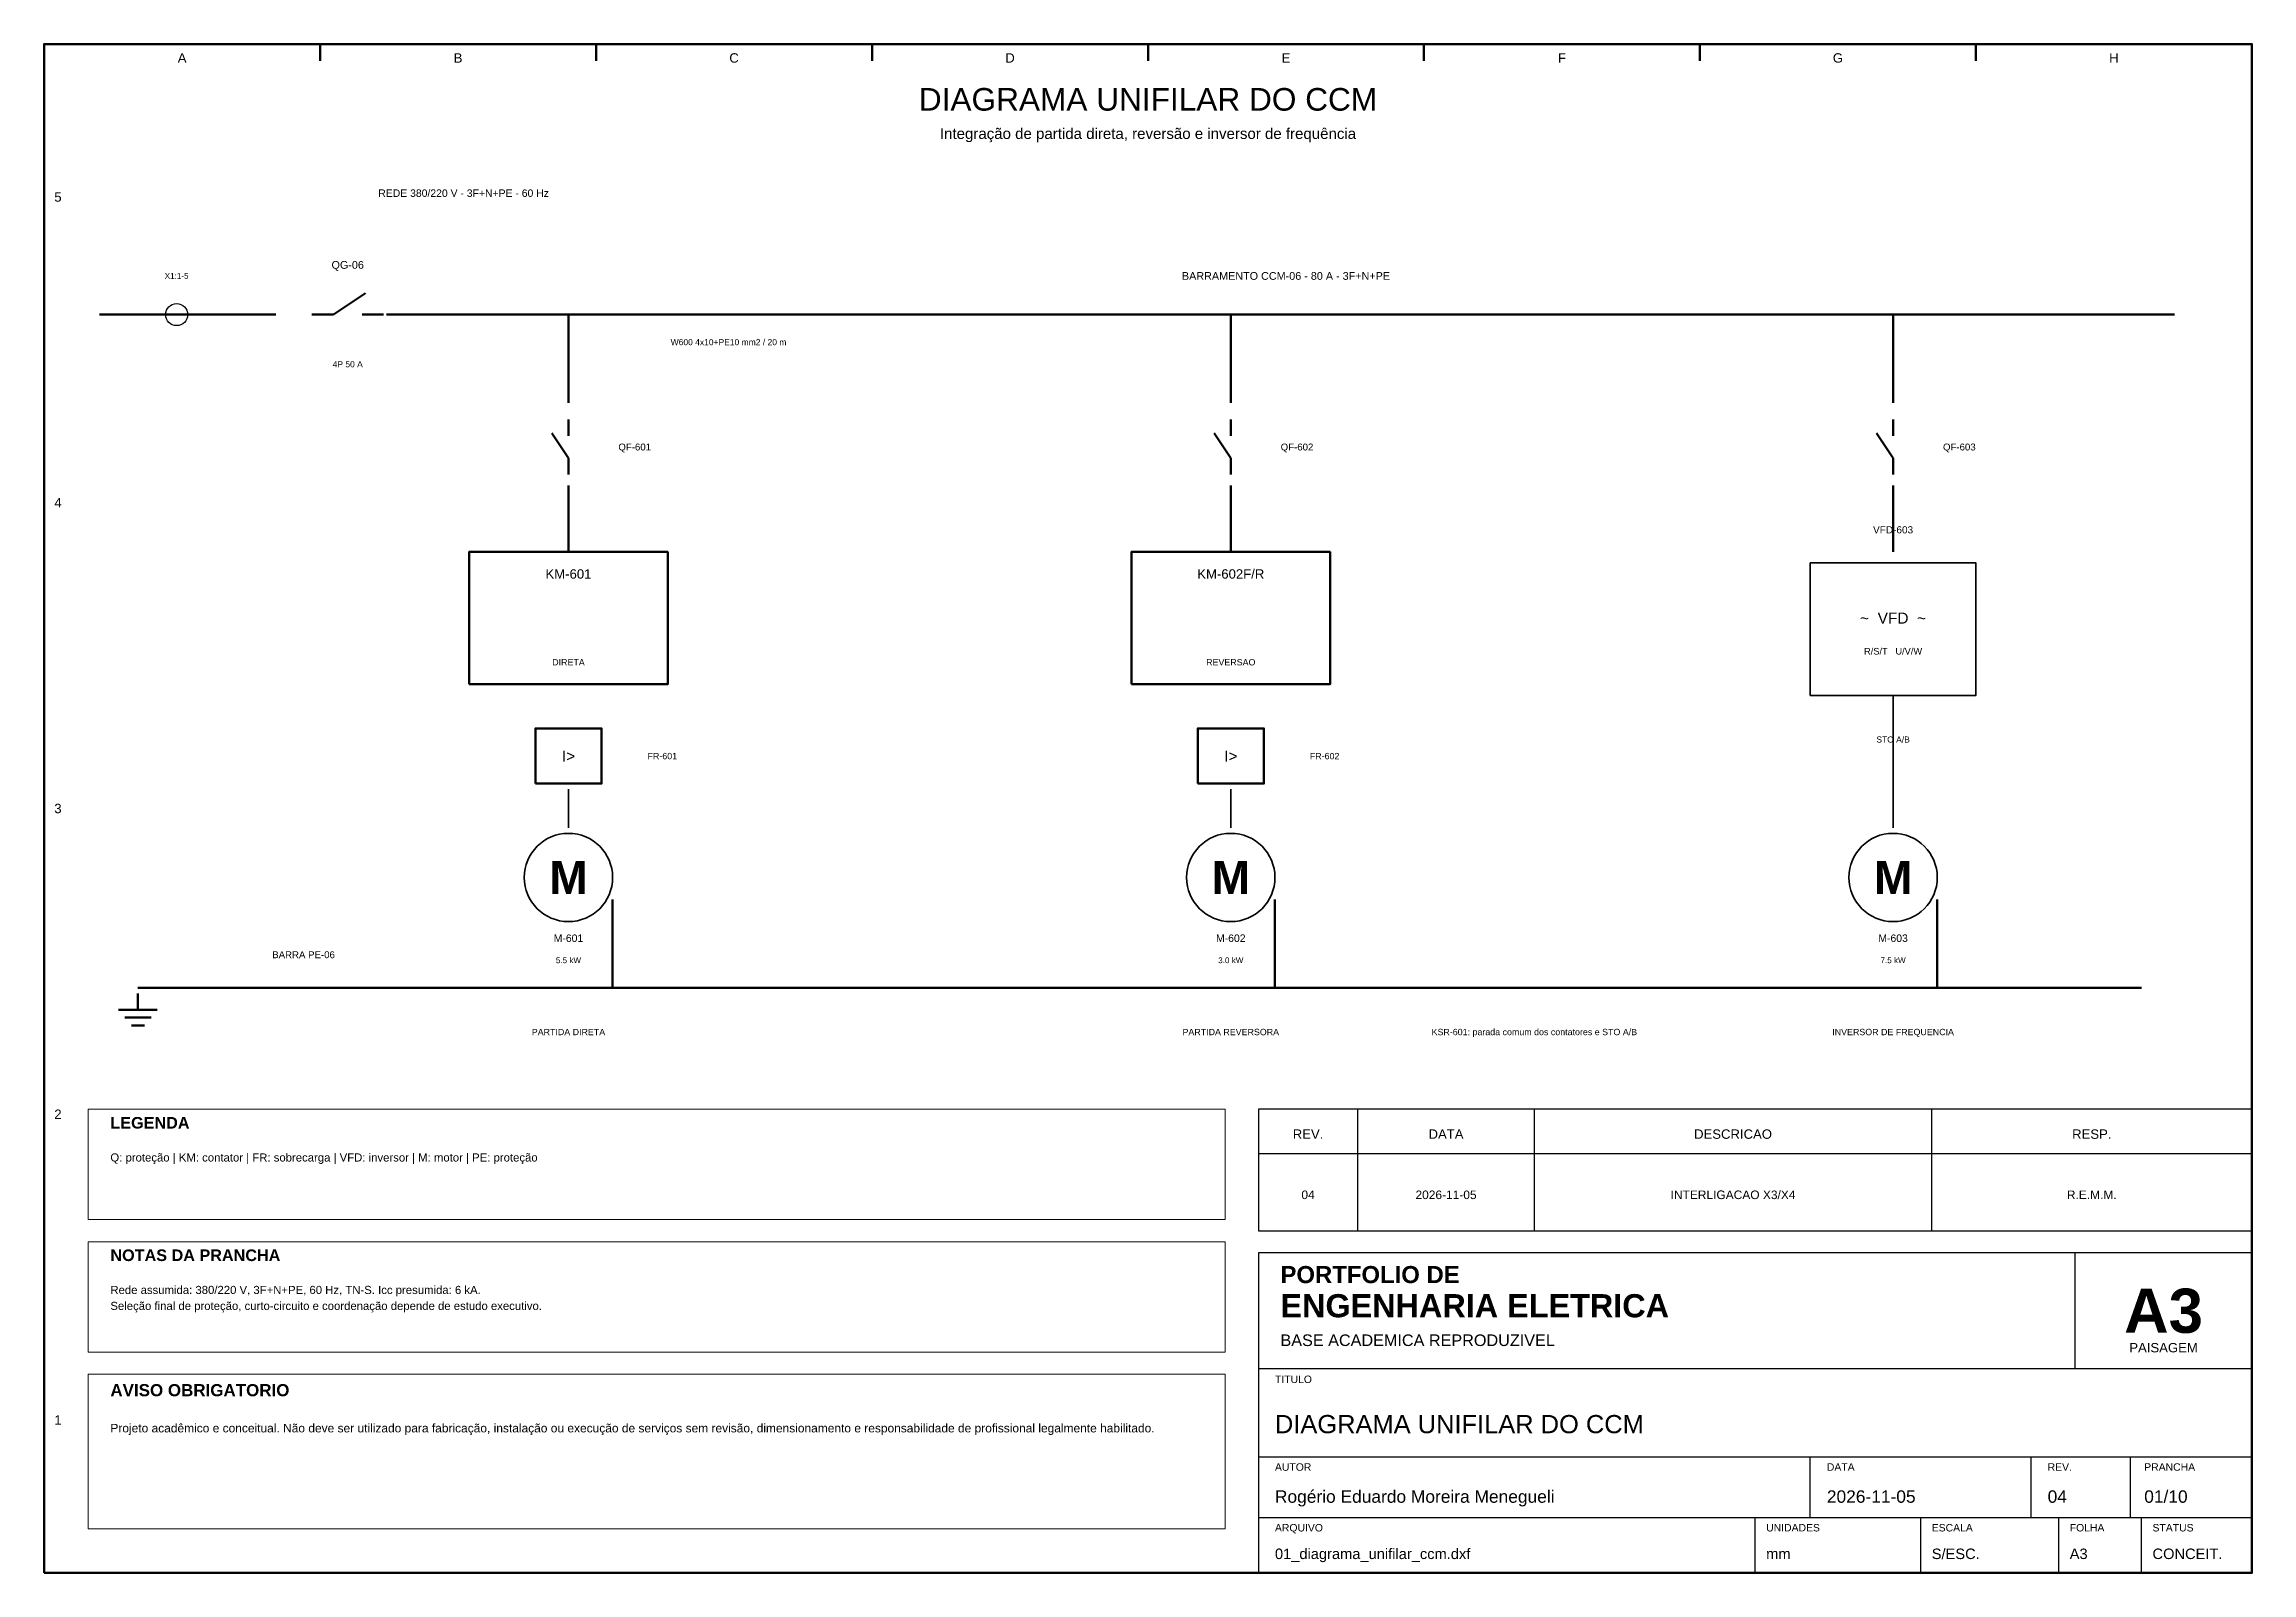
# Model space of a CAD drawing. Header units: millimetres. Extents: x 10 to 410, y 10 to 287.
import ezdxf
from ezdxf.enums import TextEntityAlignment as Align

# ---------------------------------------------------------------- set-up
doc = ezdxf.new("R2010")
doc.units = ezdxf.units.MM
for name, color, linetype, lineweight in [('00_MOLDURA', 7, 'CONTINUOUS', 50), ('01_CARIMBO', 7, 'CONTINUOUS', 25), ('02_TEXTO', 7, 'CONTINUOUS', 18), ('04_EQUIPAMENTOS', 32, 'CONTINUOUS', 35), ('05_POTENCIA', 12, 'CONTINUOUS', 50), ('06_COMANDO', 94, 'CONTINUOUS', 25), ('08_CABOS', 124, 'CONTINUOUS', 35), ('09_BORNES', 145, 'CONTINUOUS', 25), ('12_LEGENDA', 7, 'CONTINUOUS', 18), ('13_NOTAS', 7, 'CONTINUOUS', 18)]:
    doc.layers.add(name, color=color, linetype=linetype, lineweight=lineweight)
doc.styles.add('PORTFOLIO_TEXTO', font='arial.ttf')
doc.styles.add('PORTFOLIO_TITULO', font='arialbd.ttf', dxfattribs={"width": 0.92})

# ---------------------------------------------------------------- blocks, each defined once
blk = doc.blocks.new('CARIMBO_A3')
at = {"layer": '01_CARIMBO'}
for p, q in [((148, 37), (148, 58)), ((0, 37), (180, 37)), ((0, 21), (180, 21)), ((100, 10), (100, 21)), ((140, 10), (140, 21)), ((158, 10), (158, 21)), ((0, 10), (180, 10)), ((90, 0), (90, 10)), ((120, 0), (120, 10)), ((145, 0), (145, 10)), ((160, 0), (160, 10))]:
    blk.add_line(p, q, dxfattribs=at)
blk.add_lwpolyline([(0, 0), (180, 0), (180, 58), (0, 58)], close=True, dxfattribs=at)
at = {"layer": '01_CARIMBO', "style": 'PORTFOLIO_TEXTO'}
for s, p in [('TITULO', (3, 34.4)), ('AUTOR', (3, 18.5)), ('DATA', (103, 18.5)), ('REV.', (143, 18.5)), ('PRANCHA', (160.5, 18.5)), ('ARQUIVO', (3, 7.5)), ('UNIDADES', (92, 7.5)), ('ESCALA', (122, 7.5)), ('FOLHA', (147, 7.5)), ('STATUS', (162, 7.5))]:
    blk.add_text(s, height=1.35, dxfattribs=at).set_placement(p)
at = {"layer": '02_TEXTO'}
for s, height, style, p in [('PORTFOLIO DE', 3.1, 'PORTFOLIO_TITULO', (4, 52.5)), ('ENGENHARIA ELETRICA', 4.2, 'PORTFOLIO_TITULO', (4, 46.3)), ('BASE ACADEMICA REPRODUZIVEL', 2.1, 'PORTFOLIO_TEXTO', (4, 41.1))]:
    blk.add_text(s, height=height, dxfattribs=dict(at, style=style)).set_placement(p)
for s, height, style, p in [('A3', 8, 'PORTFOLIO_TITULO', (164, 47.5)), ('PAISAGEM', 1.7, 'PORTFOLIO_TEXTO', (164, 40.8))]:
    blk.add_text(s, height=height, dxfattribs=dict(at, style=style)).set_placement(p, align=Align.MIDDLE_CENTER)
at = {"layer": '02_TEXTO', "style": 'PORTFOLIO_TEXTO'}
for tag, p, height in [('TITULO', (3, 25.3), 3.3), ('AUTOR', (3, 12.7), 2.25), ('DATA', (103, 12.7), 2.25), ('REVISAO', (143, 12.7), 2.25), ('PRANCHA', (160.5, 12.7), 2.25), ('ARQUIVO', (3, 2.5), 1.9), ('UNIDADES', (92, 2.5), 1.9), ('ESCALA', (122, 2.5), 1.9), ('FOLHA', (147, 2.5), 1.9), ('STATUS', (162, 2.5), 1.9)]:
    blk.add_attdef(tag, p, '', height=height, dxfattribs=at)
blk = doc.blocks.new('SIM_DISJUNTOR')
at = {"layer": '05_POTENCIA'}
for p, q in [((-5, 0), (-2, 0)), ((-2, 0), (2.5, 3)), ((2, 0), (5, 0))]:
    blk.add_line(p, q, dxfattribs=at)
blk = doc.blocks.new('SIM_TERMINAL')
at = {"layer": '09_BORNES'}
blk.add_circle((0, 0), 2, dxfattribs=at)
blk = doc.blocks.new('P06_RELE_TERMICO')
at = {"layer": '05_POTENCIA'}
blk.add_lwpolyline([(-6, -5), (6, -5), (6, 5), (-6, 5)], close=True, dxfattribs=at)
at = {"layer": '05_POTENCIA', "style": 'PORTFOLIO_TEXTO'}
blk.add_text('I>', height=2, dxfattribs=at).set_placement((0, 0), align=Align.MIDDLE_CENTER)
blk = doc.blocks.new('SIM_MOTOR')
at = {"layer": '04_EQUIPAMENTOS'}
blk.add_circle((0, 0), 4, dxfattribs=at)
at = {"layer": '04_EQUIPAMENTOS', "style": 'PORTFOLIO_TITULO'}
blk.add_text('M', height=3, dxfattribs=at).set_placement((0, 0), align=Align.MIDDLE_CENTER)
blk = doc.blocks.new('P06_VFD')
at = {"layer": '04_EQUIPAMENTOS'}
blk.add_lwpolyline([(-15, -12), (15, -12), (15, 12), (-15, 12)], close=True, dxfattribs=at)
at = {"layer": '02_TEXTO', "style": 'PORTFOLIO_TEXTO'}
blk.add_text('R/S/T   U/V/W', height=1.2, dxfattribs=at).set_placement((0, -4), align=Align.MIDDLE_CENTER)
at = {"layer": '04_EQUIPAMENTOS', "style": 'PORTFOLIO_TEXTO'}
blk.add_text('~  VFD  ~', height=2, dxfattribs=at).set_placement((0, 2), align=Align.MIDDLE_CENTER)
blk = doc.blocks.new('SIM_TERRA')
at = {"layer": '05_POTENCIA'}
for p, q in [((-3.5, 0), (3.5, 0)), ((0, 3), (0, 0)), ((-2.4, -1.4), (2.4, -1.4)), ((-1.2, -2.8), (1.2, -2.8))]:
    blk.add_line(p, q, dxfattribs=at)

msp = doc.modelspace()

# ---------------------------------------------------------------- linework, layer by layer
at = {"layer": '00_MOLDURA'}
for p, q in [((60, 287), (60, 284)), ((110, 287), (110, 284)), ((160, 287), (160, 284)), ((210, 287), (210, 284)), ((260, 287), (260, 284)), ((310, 287), (310, 284)), ((360, 287), (360, 284))]:
    msp.add_line(p, q, dxfattribs=at)
msp.add_lwpolyline([(10, 10), (410, 10), (410, 287), (10, 287)], close=True, dxfattribs=at)
at = {"layer": '01_CARIMBO'}
for p, q in [((248, 72), (248, 94)), ((280, 72), (280, 94)), ((352, 72), (352, 94)), ((230, 86), (410, 86))]:
    msp.add_line(p, q, dxfattribs=at)
msp.add_lwpolyline([(230, 72), (410, 72), (410, 94), (230, 94)], close=True, dxfattribs=at)
at = {"layer": '05_POTENCIA'}
for p, q in [((20, 238), (52, 238)), ((72, 238), (396, 238)), ((105, 238), (105, 222)), ((225, 238), (225, 222)), ((345, 238), (345, 222)), ((105, 207), (105, 195)), ((225, 207), (225, 195)), ((345, 207), (345, 195)), ((113, 132), (113, 116)), ((233, 132), (233, 116)), ((353, 132), (353, 116)), ((27, 116), (390, 116))]:
    msp.add_line(p, q, dxfattribs=at)
for points in [[(87, 171), (123, 171), (123, 195), (87, 195)], [(207, 171), (243, 171), (243, 195), (207, 195)]]:
    msp.add_lwpolyline(points, close=True, dxfattribs=at)
at = {"layer": '08_CABOS'}
for p, q in [((345, 169), (345, 145)), ((105, 152), (105, 145)), ((225, 152), (225, 145))]:
    msp.add_line(p, q, dxfattribs=at)
at = {"layer": '12_LEGENDA'}
msp.add_lwpolyline([(18, 74), (224, 74), (224, 94), (18, 94)], close=True, dxfattribs=at)
at = {"layer": '13_NOTAS'}
for points in [[(18, 50), (224, 50), (224, 70), (18, 70)], [(18, 18), (224, 18), (224, 46), (18, 46)]]:
    msp.add_lwpolyline(points, close=True, dxfattribs=at)

# ---------------------------------------------------------------- block references
at = {"layer": '01_CARIMBO'}
msp.add_blockref('CARIMBO_A3', (230, 10), dxfattribs=at).add_auto_attribs({'TITULO': 'DIAGRAMA UNIFILAR DO CCM', 'AUTOR': 'Rogério Eduardo Moreira Menegueli', 'DATA': '2026-11-05', 'REVISAO': '04', 'PRANCHA': '01/10', 'ARQUIVO': '01_diagrama_unifilar_ccm.dxf', 'UNIDADES': 'mm', 'ESCALA': 'S/ESC.', 'FOLHA': 'A3', 'STATUS': 'CONCEIT.'})
at = {"layer": '04_EQUIPAMENTOS'}
msp.add_blockref('P06_VFD', (345, 181), dxfattribs=at)
at = {"layer": '04_EQUIPAMENTOS', "xscale": 2, "yscale": 2}
for p in [(105, 136), (225, 136), (345, 136)]:
    msp.add_blockref('SIM_MOTOR', p, dxfattribs=at)
at = {"layer": '05_POTENCIA', "xscale": 1.3, "yscale": 1.3}
msp.add_blockref('SIM_DISJUNTOR', (65, 238), dxfattribs=at)
at = {"layer": '05_POTENCIA', "rotation": 90}
for p in [(105, 214), (225, 214), (345, 214)]:
    msp.add_blockref('SIM_DISJUNTOR', p, dxfattribs=at)
at = {"layer": '05_POTENCIA'}
for name, p in [('P06_RELE_TERMICO', (105, 158)), ('P06_RELE_TERMICO', (225, 158)), ('SIM_TERRA', (27, 112))]:
    msp.add_blockref(name, p, dxfattribs=at)
at = {"layer": '09_BORNES'}
msp.add_blockref('SIM_TERMINAL', (34, 238), dxfattribs=at)

# ---------------------------------------------------------------- texts
at = {"layer": '00_MOLDURA', "style": 'PORTFOLIO_TEXTO'}
for s, p in [('A', (35, 284.5)), ('B', (85, 284.5)), ('C', (135, 284.5)), ('D', (185, 284.5)), ('E', (235, 284.5)), ('F', (285, 284.5)), ('G', (335, 284.5)), ('H', (385, 284.5)), ('5', (12.5, 259.3)), ('4', (12.5, 203.9)), ('3', (12.5, 148.5)), ('2', (12.5, 93.1)), ('1', (12.5, 37.7))]:
    msp.add_text(s, height=1.7, dxfattribs=at).set_placement(p, align=Align.MIDDLE_CENTER)
at = {"layer": '01_CARIMBO', "style": 'PORTFOLIO_TEXTO'}
for s, p in [('REV.', (239, 89.5)), ('DATA', (264, 89.5)), ('DESCRICAO', (316, 89.5)), ('RESP.', (381, 89.5))]:
    msp.add_text(s, height=1.7, dxfattribs=at).set_placement(p, align=Align.MIDDLE_CENTER)
at = {"layer": '02_TEXTO', "style": 'PORTFOLIO_TEXTO'}
for s, height, p in [('DIAGRAMA UNIFILAR DO CCM', 4.1, (210, 277)), ('Integração de partida direta, reversão e inversor de frequência', 1.95, (210, 270.8)), ('4P 50 A', 1.1, (65, 229)), ('DIRETA', 1.15, (105, 175)), ('REVERSAO', 1.15, (225, 175)), ('5.5 kW', 1.05, (105, 121)), ('3.0 kW', 1.05, (225, 121)), ('7.5 kW', 1.05, (345, 121)), ('PARTIDA DIRETA', 1.15, (105, 108)), ('PARTIDA REVERSORA', 1.15, (225, 108)), ('INVERSOR DE FREQUENCIA', 1.15, (345, 108)), ('04', 1.55, (239, 78.5)), ('2026-11-05', 1.55, (264, 78.5)), ('INTERLIGACAO X3/X4', 1.55, (316, 78.5)), ('R.E.M.M.', 1.55, (381, 78.5))]:
    msp.add_text(s, height=height, dxfattribs=at).set_placement(p, align=Align.MIDDLE_CENTER)
at = {"layer": '04_EQUIPAMENTOS', "style": 'PORTFOLIO_TEXTO'}
for s, height, p in [('VFD-603', 1.3, (345, 199)), ('M-601', 1.35, (105, 125)), ('M-602', 1.35, (225, 125)), ('M-603', 1.35, (345, 125))]:
    msp.add_text(s, height=height, dxfattribs=at).set_placement(p, align=Align.MIDDLE_CENTER)
at = {"layer": '05_POTENCIA', "style": 'PORTFOLIO_TEXTO'}
for s, height, p in [('REDE 380/220 V - 3F+N+PE - 60 Hz', 1.35, (86, 260)), ('QG-06', 1.4, (65, 247)), ('BARRAMENTO CCM-06 - 80 A - 3F+N+PE', 1.4, (235, 245)), ('QF-601', 1.25, (117, 214)), ('QF-602', 1.25, (237, 214)), ('QF-603', 1.25, (357, 214)), ('KM-601', 1.7, (105, 191)), ('KM-602F/R', 1.7, (225, 191)), ('FR-601', 1.15, (122, 158)), ('FR-602', 1.15, (242, 158)), ('BARRA PE-06', 1.25, (57, 122))]:
    msp.add_text(s, height=height, dxfattribs=at).set_placement(p, align=Align.MIDDLE_CENTER)
at = {"layer": '06_COMANDO', "style": 'PORTFOLIO_TEXTO'}
for s, height, p in [('STO A/B', 1.1, (345, 161)), ('KSR-601: parada comum dos contatores e STO A/B', 1.15, (280, 108))]:
    msp.add_text(s, height=height, dxfattribs=at).set_placement(p, align=Align.MIDDLE_CENTER)
at = {"layer": '08_CABOS', "style": 'PORTFOLIO_TEXTO'}
msp.add_text('W600 4x10+PE10 mm2 / 20 m', height=1.1, dxfattribs=at).set_placement((134, 233), align=Align.MIDDLE_CENTER)
at = {"layer": '09_BORNES', "style": 'PORTFOLIO_TEXTO'}
msp.add_text('X1:1-5', height=1.05, dxfattribs=at).set_placement((34, 245), align=Align.MIDDLE_CENTER)
at = {"layer": '12_LEGENDA', "style": 'PORTFOLIO_TITULO'}
msp.add_text('LEGENDA', height=2.1, dxfattribs=at).set_placement((22, 90.5))
at = {"layer": '12_LEGENDA', "insert": (22, 86), "char_height": 1.47, "width": 198, "attachment_point": 1, "line_spacing_factor": 1.18, "style": 'PORTFOLIO_TEXTO'}
msp.add_mtext('Q: proteção | KM: contator | FR: sobrecarga | VFD: inversor | M: motor | PE: proteção', dxfattribs=at)
at = {"layer": '13_NOTAS', "style": 'PORTFOLIO_TITULO'}
for s, height, p in [('NOTAS DA PRANCHA', 2.1, (22, 66.5)), ('AVISO OBRIGATORIO', 2.2, (22, 42))]:
    msp.add_text(s, height=height, dxfattribs=at).set_placement(p)
at = {"layer": '13_NOTAS', "width": 198, "attachment_point": 1, "line_spacing_factor": 1.18, "style": 'PORTFOLIO_TEXTO'}
for s, insert, char_height in [('Rede assumida: 380/220 V, 3F+N+PE, 60 Hz, TN-S. Icc presumida: 6 kA.\\PSeleção final de proteção, curto-circuito e coordenação depende de estudo executivo.', (22, 62), 1.47), ('Projeto acadêmico e conceitual. Não deve ser utilizado para fabricação, instalação ou execução de serviços sem revisão, dimensionamento e responsabilidade de profissional legalmente habilitado.', (22, 37), 1.55)]:
    msp.add_mtext(s, dxfattribs=dict(at, insert=insert, char_height=char_height))

doc.saveas('drawing.dxf')
